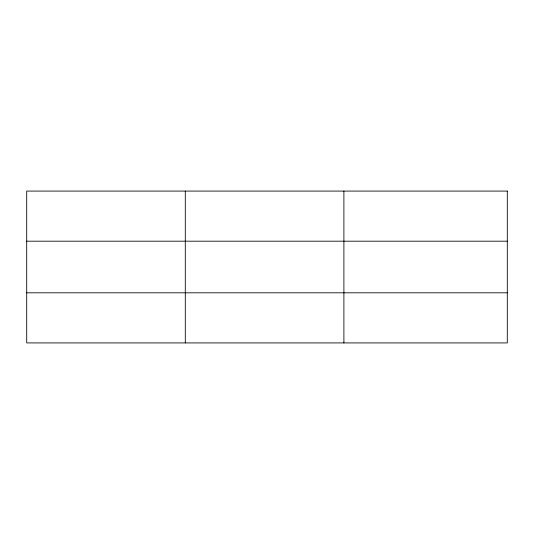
<?xml version="1.0" encoding="UTF-8"?>
<svg xmlns="http://www.w3.org/2000/svg" width="534" height="534" viewBox="0 0 534 534"><rect width="100%" height="100%" fill="white"/><g stroke="black" fill="none" stroke-linecap="round" stroke-linejoin="round"><path stroke-width="0.8" d="M185.298 191.079L185.298 342.921M343.896 191.079L343.896 342.921M26.7 241.188L507.3 241.188M26.7 292.812L507.3 292.812M507.3 191.079L507.3 342.921L26.7 342.921L26.7 191.079L507.3 191.079"/></g></svg>
